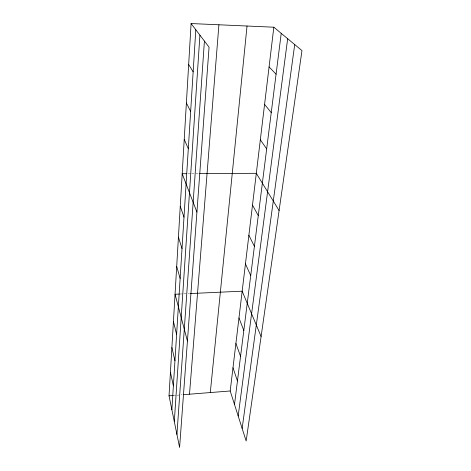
<?xml version="1.0" encoding="UTF-8"?>
<svg xmlns="http://www.w3.org/2000/svg" width="471" height="471" viewBox="0 0 471 471"><rect width="100%" height="100%" fill="white"/><g stroke="black" fill="none" stroke-linecap="round" stroke-linejoin="round"><path stroke-width="0.35" stroke-dasharray="2.35 1.77" d="M173.41 395.487L176.337 395.257M177.067 395.198L182.183 394.792M180.122 294.022L183.025 293.892M183.749 293.857L187.376 293.692M188.106 293.657L189.554 293.592M188.041 173.699L190.967 173.681M191.697 173.675L199.015 173.634"/><path stroke-width="0.71" d="M191.091 23.55L209.071 47.2L179.592 447.45L169.03 395.834L191.091 23.55L273.834 27.206L301.97 50.591L246.156 441.009L230.201 390.983L273.834 27.206M171.868 409.717L195.801 29.744M174.305 421.633L199.916 35.16M176.931 434.45L204.42 41.083M189.495 394.209L218.909 24.78M210.29 392.561L247.034 26.023M234.499 404.454L281.222 33.347M238.185 416.011L287.669 38.71M242.141 428.427L294.716 44.562M169.03 395.834L173.41 395.487M183.643 394.674L230.201 390.983M179.398 294.057L175.047 294.257L187.429 341.051M190.278 293.557L242.171 291.178L261.093 336.512M186.575 173.705L182.189 173.734L196.925 212.109M199.745 173.628L256.312 173.299L279.103 210.572M269.071 66.911L276.083 74.183M264.578 104.374L271.243 112.634M260.328 139.781L266.674 148.907M188.665 64.456L193.145 71.851M252.497 205.068L258.273 215.63M186.381 102.996L190.655 111.433M248.882 235.229L254.399 246.38M245.444 263.895L250.725 275.564M184.226 139.357L188.306 148.718M238.962 317.949L243.813 330.483M235.9 343.441L240.557 356.335M180.263 206.274L183.996 217.137M232.986 367.763L237.455 380.962M178.432 237.125L182.012 248.606M176.696 266.415L180.134 278.438M173.428 321.54L176.607 334.457M171.891 347.504L174.947 360.792M170.425 372.243L173.369 385.843"/></g></svg>
